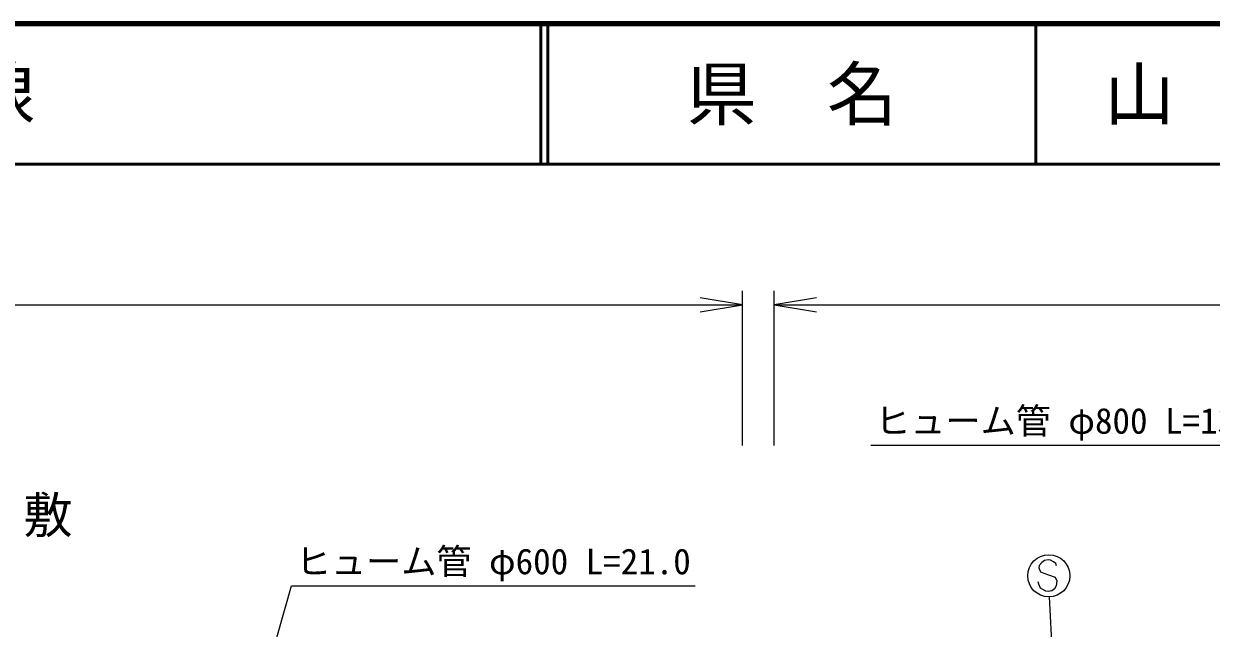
# Model space of a CAD drawing. Units: millimetres at full size, sheet at 1:1000; details may follow other scales. Extents: x 40000 to 680000, y 20000 to 380000.
# Drawn here: x 260939 to 345490, y 336995 to 380000 of the extents above; entities that cross this region are included whole.
import ezdxf
from ezdxf.enums import TextEntityAlignment as Align

# ---------------------------------------------------------------- set-up
doc = ezdxf.new("R2010")
doc.units = ezdxf.units.MM
doc.header["$LTSCALE"] = 1000
doc.layers.add('M-BMK-HTXT', color=7, linetype='Continuous')
doc.layers.add('M-TTL-TXT', color=7, linetype='Continuous')
for name, color, linetype, lineweight in [('M-STR-HTXT', 7, 'Continuous', 13), ('M-STR-STRC', 7, 'Continuous', 25), ('M-TTL', 2, 'Continuous', 140), ('M-TTL-LINE', 7, 'Continuous', 50)]:
    doc.layers.add(name, color=color, linetype=linetype, lineweight=lineweight)
doc.styles.add('ＭＳ ゴシック', font='')
doc.styles.get('ＭＳ ゴシック').set_extended_font_data('MS Gothic')

# ---------------------------------------------------------------- blocks, each defined once
blk = doc.blocks.new('open_arrow')
at = {"color": 0, "linetype": 'Continuous', "lineweight": -2}
blk.add_lwpolyline([(7.5, 1.25), (0, 0), (7.5, -1.25)], dxfattribs=at)

msp = doc.modelspace()

# ---------------------------------------------------------------- linework, layer by layer
at = {"layer": 'M-STR-HTXT'}
for p, q in [((312108, 350000), (312108, 361000)), ((314377, 350000), (314377, 361000)), ((188734, 360000), (312108, 360000)), ((314377, 360000), (558594, 360000))]:
    msp.add_line(p, q, dxfattribs=at)
for points in [[(363812, 312578), (350000, 350000), (321250, 350000)], [(270225, 305567), (280000, 340000), (308750, 340000)]]:
    msp.add_lwpolyline(points, dxfattribs=at)
at = {"layer": 'M-STR-STRC'}
for p, q in [((333429, 341664), (333236, 341456)), ((333626, 341803), (333429, 341664)), ((333875, 341853), (333626, 341803)), ((334048, 341829), (333875, 341853)), ((334265, 341720), (334048, 341829)), ((334430, 341609), (334265, 341720)), ((334481, 341441), (334430, 341609)), ((333236, 341456), (333212, 341286)), ((333212, 341286), (333341, 341012)), ((333341, 341012), (333567, 340902)), ((333567, 340902), (334366, 340619)), ((333216, 340123), (333157, 340288)), ((333342, 339857), (333216, 340123)), ((334441, 340019), (334335, 339796)), ((334366, 340619), (334486, 340361)), ((334486, 340361), (334441, 340019)), ((333497, 339747), (333342, 339857)), ((333716, 339634), (333497, 339747)), ((333897, 339609), (333716, 339634)), ((334148, 339652), (333897, 339609)), ((335183, 315695), (333980, 339227)), ((334335, 339796), (334148, 339652))]:
    msp.add_line(p, q, dxfattribs=at)
msp.add_circle((333923, 340726), 1500, dxfattribs=at)
at = {"layer": 'M-TTL'}
msp.add_line((680000, 380000), (40000, 380000), dxfattribs=at)
at = {"layer": 'M-TTL-LINE'}
for p, q in [((297750, 380000), (297750, 370000)), ((298250, 380000), (298250, 370000)), ((333000, 380000), (333000, 370000)), ((40000, 370000), (680000, 370000))]:
    msp.add_line(p, q, dxfattribs=at)

# ---------------------------------------------------------------- block references
at = {"layer": 'M-STR-HTXT', "xscale": 400, "yscale": 400, "rotation": 180}
msp.add_blockref('open_arrow', (312108, 360000), dxfattribs=at)
at = {"layer": 'M-STR-HTXT', "xscale": 400, "yscale": 400}
msp.add_blockref('open_arrow', (314377, 360000), dxfattribs=at)

# ---------------------------------------------------------------- texts
at = {"layer": 'M-BMK-HTXT', "insert": (254412, 344901), "char_height": 2566, "attachment_point": 5, "style": 'ＭＳ ゴシック'}
msp.add_mtext('\\T1.86;字中屋敷', dxfattribs=at)
at = {"layer": 'M-STR-HTXT', "style": 'ＭＳ ゴシック'}
for s, p in [('ヒューム管 φ800 L=13.9', (335625, 351750)), ('ヒューム管 φ600 L=21.0', (294375, 341750))]:
    msp.add_text(s, height=1833, dxfattribs=at).set_placement(p, align=Align.MIDDLE_CENTER)
at = {"layer": 'M-TTL-TXT', "style": 'ＭＳ ゴシック'}
msp.add_text('一般県道下関川棚線', height=3666, dxfattribs=at).set_placement((216734, 375000), align=Align.MIDDLE_LEFT)
for s, p in [('県\u3000名', (315625, 375000)), ('山\u3000口\u3000県', (350375, 375000))]:
    msp.add_text(s, height=3666, dxfattribs=at).set_placement(p, align=Align.MIDDLE_CENTER)

doc.saveas('drawing.dxf')
